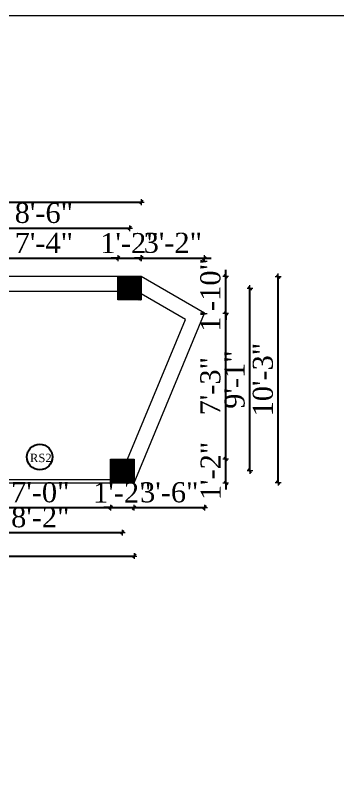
# Model space of a CAD drawing. Header units: inches. Extents: x 4069 to 291496, y -47643 to 12535.
# Drawn here: x 22982.4 to 23174.5, y 1307.4 to 1771.4 of the extents above; entities that cross this region are included whole.
import ezdxf

# ---------------------------------------------------------------- set-up
doc = ezdxf.new("R2010")
doc.units = ezdxf.units.IN
doc.header["$LTSCALE"] = 5
doc.header["$MEASUREMENT"] = 0
for name, color, linetype, lineweight in [('A-WALL', 7, 'Continuous', 9), ('Dimension', 7, 'Continuous', 18), ('ele1', 21, 'Continuous', 20)]:
    doc.layers.add(name, color=color, linetype=linetype, lineweight=lineweight)
doc.layers.add('dim line', color=7, linetype='Continuous', lineweight=15, true_color=0xfab2b2)
doc.layers.add('TEXT', color=6, linetype='Continuous')
doc.styles.add('ordinary', font='times.ttf')
doc.dimstyles.new('Copy of 96', dxfattribs={"dimtxt": 7, "dimasz": 4, "dimexe": 0.5, "dimexo": 0.5, "dimgap": 3, "dimtad": 1, "dimdec": 1, "dimzin": 11, "dimdsep": 46, "dimlunit": 4, "dimtxsty": 'ordinary', "dimblk": 'OBLIQUE', "dimcen": 0.09, "dimse1": 1, "dimse2": 1, "dimclrt": 6, "dimazin": 0, "dimtfac": 1, "dimtdec": 1, "dimtix": 1, "dimtmove": 2, "dimatfit": 3, "dimldrblk": 'leader', "dimfxl": 0.5, "dimfxlon": 1, "dimtolj": 1, "dimtzin": 0, "dimarcsym": 0})
pattern_1 = [(45, (-3420.15857, 5280.33242), (-0.08838834765, 0.08838834765), [])]

# ---------------------------------------------------------------- blocks, each defined once
blk = doc.blocks.new('oblique')
at = {"color": 0, "lineweight": -2}
blk.add_line((0.25, 0.25), (-0.25, -0.25), dxfattribs=at)
at = {"layer": 'dim line', "lineweight": 9}
for p, q in [((-0.4375, 0), (0.4375, 0)), ((0, 0.4375), (0, -0.4375))]:
    blk.add_line(p, q, dxfattribs=at)
blk = doc.blocks.new('*D238')
at = {"layer": 'A-WALL', "color": 0, "lineweight": -2, "ltscale": 5, "transparency": 16777216}
blk.add_line((22955.23, 1477.86), (23039.1, 1477.86), dxfattribs=at)
at = {"layer": 'Defpoints', "color": 0, "ltscale": 5, "transparency": 16777216}
for p in [(22955.23, 1492.73), (23039.1, 1492.73), (23039.1, 1477.86)]:
    blk.add_point(p, dxfattribs=at)
at = {"layer": 'A-WALL', "color": 0, "lineweight": -2, "ltscale": 5, "transparency": 16777216, "xscale": 4, "yscale": 4, "zscale": 4, "rotation": 180}
blk.add_blockref('oblique', (22955.23, 1477.86), dxfattribs=at)
at = {"layer": 'A-WALL', "color": 0, "lineweight": -2, "ltscale": 5, "transparency": 16777216, "xscale": 4, "yscale": 4, "zscale": 4}
blk.add_blockref('oblique', (23039.1, 1477.86), dxfattribs=at)
at = {"layer": 'A-WALL', "color": 6, "ltscale": 5, "transparency": 16777216, "insert": (22997.16, 1486.98), "char_height": 12, "attachment_point": 5, "style": 'ordinary'}
blk.add_mtext('\\A1;7\'-0"', dxfattribs=at)
blk = doc.blocks.new('_OBLIQUE')
at = {"color": 0, "linetype": 'ByBlock'}
blk.add_line((-0.5, -0.5), (0.5, 0.5), dxfattribs=at)
blk = doc.blocks.new('leader')
at = {"layer": 'Dimension'}
for p, q in [((0, -4.33), (0, 4.33)), ((-4.42, 0), (4.42, 0))]:
    blk.add_line(p, q, dxfattribs=at)
blk = doc.blocks.new('*D239')
at = {"layer": 'A-WALL', "color": 0, "lineweight": -2, "ltscale": 5, "transparency": 16777216}
for p, q in [((23039.1, 1477.86), (23035.1, 1477.86)), ((23039.1, 1477.86), (23053.1, 1477.86)), ((23053.1, 1477.86), (23057.1, 1477.86))]:
    blk.add_line(p, q, dxfattribs=at)
at = {"layer": 'Defpoints', "color": 0, "ltscale": 5, "transparency": 16777216}
for p in [(23039.1, 1492.73), (23053.1, 1492.73), (23053.1, 1477.86)]:
    blk.add_point(p, dxfattribs=at)
at = {"layer": 'A-WALL', "color": 0, "lineweight": -2, "ltscale": 5, "transparency": 16777216, "xscale": 4, "yscale": 4, "zscale": 4}
blk.add_blockref('oblique', (23039.1, 1477.86), dxfattribs=at)
at = {"layer": 'A-WALL', "color": 0, "lineweight": -2, "ltscale": 5, "transparency": 16777216, "xscale": 4, "yscale": 4, "zscale": 4, "rotation": 180}
blk.add_blockref('oblique', (23053.1, 1477.86), dxfattribs=at)
at = {"layer": 'A-WALL', "color": 6, "ltscale": 5, "transparency": 16777216, "insert": (23046.1, 1486.86), "char_height": 12, "attachment_point": 5, "style": 'ordinary'}
blk.add_mtext('\\A1;1\'-2"', dxfattribs=at)
blk = doc.blocks.new('*D242')
at = {"layer": 'A-WALL', "color": 0, "lineweight": -2, "ltscale": 5, "transparency": 16777216}
blk.add_line((22948.23, 1462.96), (23046.1, 1462.96), dxfattribs=at)
at = {"layer": 'Defpoints', "color": 0, "ltscale": 5, "transparency": 16777216}
for p in [(22948.23, 1499.73), (23046.1, 1499.73), (23046.1, 1462.96)]:
    blk.add_point(p, dxfattribs=at)
at = {"layer": 'A-WALL', "color": 0, "lineweight": -2, "ltscale": 5, "transparency": 16777216, "xscale": 4, "yscale": 4, "zscale": 4, "rotation": 180}
blk.add_blockref('oblique', (22948.23, 1462.96), dxfattribs=at)
at = {"layer": 'A-WALL', "color": 0, "lineweight": -2, "ltscale": 5, "transparency": 16777216, "xscale": 4, "yscale": 4, "zscale": 4}
blk.add_blockref('oblique', (23046.1, 1462.96), dxfattribs=at)
at = {"layer": 'A-WALL', "color": 6, "ltscale": 5, "transparency": 16777216, "insert": (22997.16, 1472.07), "char_height": 12, "attachment_point": 5, "style": 'ordinary'}
blk.add_mtext('\\A1;8\'-2"', dxfattribs=at)
blk = doc.blocks.new('*D83')
at = {"layer": 'A-WALL', "color": 0, "lineweight": -2, "ltscale": 5, "transparency": 16777216}
blk.add_line((22700.23, 1449.02), (23053.1, 1449.02), dxfattribs=at)
at = {"layer": 'Defpoints', "color": 0, "ltscale": 5, "transparency": 16777216}
for p in [(22700.23, 1492.73), (23053.1, 1492.73), (23053.1, 1449.02)]:
    blk.add_point(p, dxfattribs=at)
at = {"layer": 'A-WALL', "color": 0, "lineweight": -2, "ltscale": 5, "transparency": 16777216, "xscale": 4, "yscale": 4, "zscale": 4, "rotation": 180}
blk.add_blockref('oblique', (22700.23, 1449.02), dxfattribs=at)
at = {"layer": 'A-WALL', "color": 0, "lineweight": -2, "ltscale": 5, "transparency": 16777216, "xscale": 4, "yscale": 4, "zscale": 4}
blk.add_blockref('oblique', (23053.1, 1449.02), dxfattribs=at)
at = {"layer": 'A-WALL', "color": 6, "ltscale": 5, "transparency": 16777216, "insert": (22876.66, 1458.14), "char_height": 12, "attachment_point": 5, "style": 'ordinary'}
blk.add_mtext('\\A1;29\'-5"', dxfattribs=at)
blk = doc.blocks.new('*D251')
at = {"layer": 'A-WALL', "color": 0, "lineweight": -2, "ltscale": 5, "transparency": 16777216}
blk.add_line((22955.23, 1626.66), (23043.35, 1626.66), dxfattribs=at)
at = {"layer": 'Defpoints', "color": 0, "ltscale": 5, "transparency": 16777216}
for p in [(23043.35, 1626.66), (22955.23, 1615.72), (23043.35, 1615.72)]:
    blk.add_point(p, dxfattribs=at)
at = {"layer": 'A-WALL', "color": 0, "lineweight": -2, "ltscale": 5, "transparency": 16777216, "xscale": 4, "yscale": 4, "zscale": 4, "rotation": 180}
blk.add_blockref('oblique', (22955.23, 1626.66), dxfattribs=at)
at = {"layer": 'A-WALL', "color": 0, "lineweight": -2, "ltscale": 5, "transparency": 16777216, "xscale": 4, "yscale": 4, "zscale": 4}
blk.add_blockref('oblique', (23043.35, 1626.66), dxfattribs=at)
at = {"layer": 'A-WALL', "color": 6, "ltscale": 5, "transparency": 16777216, "insert": (22999.29, 1635.78), "char_height": 12, "attachment_point": 5, "style": 'ordinary'}
blk.add_mtext('\\A1;7\'-4"', dxfattribs=at)
blk = doc.blocks.new('*D252')
at = {"layer": 'A-WALL', "color": 0, "lineweight": -2, "ltscale": 5, "transparency": 16777216}
for p, q in [((23043.35, 1626.66), (23039.35, 1626.66)), ((23043.35, 1626.66), (23057.35, 1626.66)), ((23057.35, 1626.66), (23061.35, 1626.66))]:
    blk.add_line(p, q, dxfattribs=at)
at = {"layer": 'Defpoints', "color": 0, "ltscale": 5, "transparency": 16777216}
for p in [(23057.35, 1626.66), (23043.35, 1615.72), (23057.35, 1615.72)]:
    blk.add_point(p, dxfattribs=at)
at = {"layer": 'A-WALL', "color": 0, "lineweight": -2, "ltscale": 5, "transparency": 16777216, "xscale": 4, "yscale": 4, "zscale": 4}
blk.add_blockref('oblique', (23043.35, 1626.66), dxfattribs=at)
at = {"layer": 'A-WALL', "color": 0, "lineweight": -2, "ltscale": 5, "transparency": 16777216, "xscale": 4, "yscale": 4, "zscale": 4, "rotation": 180}
blk.add_blockref('oblique', (23057.35, 1626.66), dxfattribs=at)
at = {"layer": 'A-WALL', "color": 6, "ltscale": 5, "transparency": 16777216, "insert": (23050.35, 1635.66), "char_height": 12, "attachment_point": 5, "style": 'ordinary'}
blk.add_mtext('\\A1;1\'-2"', dxfattribs=at)
blk = doc.blocks.new('*D253')
at = {"layer": 'A-WALL', "color": 0, "lineweight": -2, "ltscale": 5, "transparency": 16777216}
for p, q in [((23057.35, 1626.66), (23053.35, 1626.66)), ((23057.35, 1626.66), (23095.17, 1626.66)), ((23095.17, 1626.66), (23099.17, 1626.66))]:
    blk.add_line(p, q, dxfattribs=at)
at = {"layer": 'Defpoints', "color": 0, "ltscale": 5, "transparency": 16777216}
for p in [(23095.17, 1626.66), (23057.35, 1615.72), (23095.17, 1593.87)]:
    blk.add_point(p, dxfattribs=at)
at = {"layer": 'A-WALL', "color": 0, "lineweight": -2, "ltscale": 5, "transparency": 16777216, "xscale": 4, "yscale": 4, "zscale": 4}
blk.add_blockref('oblique', (23057.35, 1626.66), dxfattribs=at)
at = {"layer": 'A-WALL', "color": 0, "lineweight": -2, "ltscale": 5, "transparency": 16777216, "xscale": 4, "yscale": 4, "zscale": 4, "rotation": 180}
blk.add_blockref('oblique', (23095.17, 1626.66), dxfattribs=at)
at = {"layer": 'A-WALL', "color": 6, "ltscale": 5, "transparency": 16777216, "insert": (23076.26, 1635.76), "char_height": 12, "attachment_point": 5, "style": 'ordinary'}
blk.add_mtext('\\A1;3\'-2"', dxfattribs=at)
blk = doc.blocks.new('*D254')
at = {"layer": 'A-WALL', "color": 0, "lineweight": -2, "ltscale": 5, "transparency": 16777216}
blk.add_line((23053.1, 1477.86), (23095.17, 1477.86), dxfattribs=at)
at = {"layer": 'Defpoints', "color": 0, "ltscale": 5, "transparency": 16777216}
for p in [(23095.17, 1593.87), (23053.1, 1492.73), (23095.17, 1477.86)]:
    blk.add_point(p, dxfattribs=at)
at = {"layer": 'A-WALL', "color": 0, "lineweight": -2, "ltscale": 5, "transparency": 16777216, "xscale": 4, "yscale": 4, "zscale": 4, "rotation": 180}
blk.add_blockref('oblique', (23053.1, 1477.86), dxfattribs=at)
at = {"layer": 'A-WALL', "color": 0, "lineweight": -2, "ltscale": 5, "transparency": 16777216, "xscale": 4, "yscale": 4, "zscale": 4}
blk.add_blockref('oblique', (23095.17, 1477.86), dxfattribs=at)
at = {"layer": 'A-WALL', "color": 6, "ltscale": 5, "transparency": 16777216, "insert": (23074.13, 1486.96), "char_height": 12, "attachment_point": 5, "style": 'ordinary'}
blk.add_mtext('\\A1;3\'-6"', dxfattribs=at)
blk = doc.blocks.new('*D257')
at = {"layer": 'A-WALL', "color": 0, "lineweight": -2, "ltscale": 5, "transparency": 16777216}
blk.add_line((22948.23, 1644.48), (23050.35, 1644.48), dxfattribs=at)
at = {"layer": 'Defpoints', "color": 0, "ltscale": 5, "transparency": 16777216}
for p in [(23050.35, 1644.48), (22948.23, 1608.72), (23050.35, 1608.72)]:
    blk.add_point(p, dxfattribs=at)
at = {"layer": 'A-WALL', "color": 0, "lineweight": -2, "ltscale": 5, "transparency": 16777216, "xscale": 4, "yscale": 4, "zscale": 4, "rotation": 180}
blk.add_blockref('oblique', (22948.23, 1644.48), dxfattribs=at)
at = {"layer": 'A-WALL', "color": 0, "lineweight": -2, "ltscale": 5, "transparency": 16777216, "xscale": 4, "yscale": 4, "zscale": 4}
blk.add_blockref('oblique', (23050.35, 1644.48), dxfattribs=at)
at = {"layer": 'A-WALL', "color": 6, "ltscale": 5, "transparency": 16777216, "insert": (22999.29, 1653.59), "char_height": 12, "attachment_point": 5, "style": 'ordinary'}
blk.add_mtext('\\A1;8\'-6"', dxfattribs=at)
blk = doc.blocks.new('*D86')
at = {"layer": 'A-WALL', "color": 0, "lineweight": -2, "ltscale": 5, "transparency": 16777216}
blk.add_line((22699.19, 1660.08), (23057.35, 1660.08), dxfattribs=at)
at = {"layer": 'Defpoints', "color": 0, "ltscale": 5, "transparency": 16777216}
for p in [(23057.35, 1660.08), (22699.19, 1615.72), (23057.35, 1615.72)]:
    blk.add_point(p, dxfattribs=at)
at = {"layer": 'A-WALL', "color": 0, "lineweight": -2, "ltscale": 5, "transparency": 16777216, "xscale": 4, "yscale": 4, "zscale": 4, "rotation": 180}
blk.add_blockref('oblique', (22699.19, 1660.08), dxfattribs=at)
at = {"layer": 'A-WALL', "color": 0, "lineweight": -2, "ltscale": 5, "transparency": 16777216, "xscale": 4, "yscale": 4, "zscale": 4}
blk.add_blockref('oblique', (23057.35, 1660.08), dxfattribs=at)
at = {"layer": 'A-WALL', "color": 6, "ltscale": 5, "transparency": 16777216, "insert": (22878.27, 1669.2), "char_height": 12, "attachment_point": 5, "style": 'ordinary'}
blk.add_mtext('\\A1;29\'-10"', dxfattribs=at)
blk = doc.blocks.new('*D258')
at = {"layer": 'A-WALL', "color": 0, "lineweight": -2, "ltscale": 5, "transparency": 16777216}
for p, q in [((23107.8, 1506.73), (23107.8, 1510.73)), ((23107.8, 1492.73), (23107.8, 1506.73)), ((23107.8, 1492.73), (23107.8, 1488.73))]:
    blk.add_line(p, q, dxfattribs=at)
at = {"layer": 'Defpoints', "color": 0, "ltscale": 5, "transparency": 16777216}
for p in [(23053.1, 1506.73), (23107.8, 1506.73), (23053.1, 1492.73)]:
    blk.add_point(p, dxfattribs=at)
at = {"layer": 'A-WALL', "color": 0, "lineweight": -2, "ltscale": 5, "transparency": 16777216, "xscale": 4, "yscale": 4, "zscale": 4}
for p, rotation in [((23107.8, 1506.73), 270), ((23107.8, 1492.73), 90)]:
    blk.add_blockref('oblique', p, dxfattribs=dict(at, rotation=rotation))
at = {"layer": 'A-WALL', "color": 6, "ltscale": 5, "transparency": 16777216, "insert": (23098.8, 1499.73), "char_height": 12, "attachment_point": 5, "rotation": 90, "style": 'ordinary'}
blk.add_mtext('\\A1;1\'-2"', dxfattribs=at)
blk = doc.blocks.new('*D259')
at = {"layer": 'A-WALL', "color": 0, "lineweight": -2, "ltscale": 5, "transparency": 16777216}
blk.add_line((23107.8, 1506.73), (23107.8, 1593.87), dxfattribs=at)
at = {"layer": 'Defpoints', "color": 0, "ltscale": 5, "transparency": 16777216}
for p in [(23095.17, 1593.87), (23107.8, 1593.87), (23053.1, 1506.73)]:
    blk.add_point(p, dxfattribs=at)
at = {"layer": 'A-WALL', "color": 0, "lineweight": -2, "ltscale": 5, "transparency": 16777216, "xscale": 4, "yscale": 4, "zscale": 4}
for p, rotation in [((23107.8, 1593.87), 90), ((23107.8, 1506.73), 270)]:
    blk.add_blockref('oblique', p, dxfattribs=dict(at, rotation=rotation))
at = {"layer": 'A-WALL', "color": 6, "ltscale": 5, "transparency": 16777216, "insert": (23098.68, 1550.3), "char_height": 12, "attachment_point": 5, "rotation": 90, "style": 'ordinary'}
blk.add_mtext('\\A1;7\'-3"', dxfattribs=at)
blk = doc.blocks.new('*D260')
at = {"layer": 'A-WALL', "color": 0, "lineweight": -2, "ltscale": 5, "transparency": 16777216}
for p, q in [((23107.8, 1615.72), (23107.8, 1619.72)), ((23107.8, 1593.87), (23107.8, 1615.72)), ((23107.8, 1593.87), (23107.8, 1589.87))]:
    blk.add_line(p, q, dxfattribs=at)
at = {"layer": 'Defpoints', "color": 0, "ltscale": 5, "transparency": 16777216}
for p in [(23057.35, 1615.72), (23107.8, 1615.72), (23095.17, 1593.87)]:
    blk.add_point(p, dxfattribs=at)
at = {"layer": 'A-WALL', "color": 0, "lineweight": -2, "ltscale": 5, "transparency": 16777216, "xscale": 4, "yscale": 4, "zscale": 4}
for p, rotation in [((23107.8, 1615.72), 270), ((23107.8, 1593.87), 90)]:
    blk.add_blockref('oblique', p, dxfattribs=dict(at, rotation=rotation))
at = {"layer": 'A-WALL', "color": 6, "ltscale": 5, "transparency": 16777216, "insert": (23098.7, 1604.79), "char_height": 12, "attachment_point": 5, "rotation": 90, "style": 'ordinary'}
blk.add_mtext('\\A1;1\'-10"', dxfattribs=at)
blk = doc.blocks.new('*D87')
at = {"layer": 'A-WALL', "color": 0, "lineweight": -2, "ltscale": 5, "transparency": 16777216}
blk.add_line((23122.27, 1499.73), (23122.27, 1608.72), dxfattribs=at)
at = {"layer": 'Defpoints', "color": 0, "ltscale": 5, "transparency": 16777216}
for p in [(23050.35, 1608.72), (23122.27, 1608.72), (23046.1, 1499.73)]:
    blk.add_point(p, dxfattribs=at)
at = {"layer": 'A-WALL', "color": 0, "lineweight": -2, "ltscale": 5, "transparency": 16777216, "xscale": 4, "yscale": 4, "zscale": 4}
for p, rotation in [((23122.27, 1608.72), 90), ((23122.27, 1499.73), 270)]:
    blk.add_blockref('oblique', p, dxfattribs=dict(at, rotation=rotation))
at = {"layer": 'A-WALL', "color": 6, "ltscale": 5, "transparency": 16777216, "insert": (23113.15, 1554.23), "char_height": 12, "attachment_point": 5, "rotation": 90, "style": 'ordinary'}
blk.add_mtext('\\A1;9\'-1"', dxfattribs=at)
blk = doc.blocks.new('*D88')
at = {"layer": 'A-WALL', "color": 0, "lineweight": -2, "ltscale": 5, "transparency": 16777216}
blk.add_line((23139.12, 1492.73), (23139.12, 1615.72), dxfattribs=at)
at = {"layer": 'Defpoints', "color": 0, "ltscale": 5, "transparency": 16777216}
for p in [(23057.35, 1615.72), (23139.12, 1615.72), (23053.1, 1492.73)]:
    blk.add_point(p, dxfattribs=at)
at = {"layer": 'A-WALL', "color": 0, "lineweight": -2, "ltscale": 5, "transparency": 16777216, "xscale": 4, "yscale": 4, "zscale": 4}
for p, rotation in [((23139.12, 1615.72), 90), ((23139.12, 1492.73), 270)]:
    blk.add_blockref('oblique', p, dxfattribs=dict(at, rotation=rotation))
at = {"layer": 'A-WALL', "color": 6, "ltscale": 5, "transparency": 16777216, "insert": (23130.02, 1554.23), "char_height": 12, "attachment_point": 5, "rotation": 90, "style": 'ordinary'}
blk.add_mtext('\\A1;10\'-3"', dxfattribs=at)

msp = doc.modelspace()

# ---------------------------------------------------------------- hatches: boundary and pattern name
at = {"layer": 'A-WALL', "ltscale": 5}
h = msp.add_hatch(dxfattribs=at)
h.set_pattern_fill('ANSI31', color=256)
h.set_pattern_definition(pattern_1)
h.paths.add_polyline_path([(23057.35113, 1615.72114), (23043.35113, 1615.72114), (23043.35113, 1601.72114), (23057.35113, 1601.72114)])
h = msp.add_hatch(dxfattribs=at)
h.set_pattern_fill('ANSI31', color=256)
h.set_pattern_definition(pattern_1)
h.paths.add_polyline_path([(23053.09626, 1506.73087), (23039.09626, 1506.73087), (23039.09626, 1492.73087), (23053.09626, 1492.73087)])

# ---------------------------------------------------------------- linework, layer by layer
for p, q in [((23043.35113, 1606.72114), (22955.23031, 1606.72114)), ((23083.82424, 1590.02812), (23057.35113, 1605.32645)), ((23049.17257, 1506.73087), (23083.82424, 1590.02812)), ((22955.23031, 1494.73087), (23039.09626, 1494.73087))]:
    msp.add_line(p, q, dxfattribs=at)
at = {"layer": 'A-WALL', "ltscale": 5, "elevation": -58.16904}
msp.add_lwpolyline([(22699.6369, 1562.72254), (22700.23031, 1492.73087), (23053.09626, 1492.73087), (23095.16889, 1593.86695), (23057.35113, 1615.72114), (22699.18756, 1615.72114), (22699.30625, 1601.72114)], dxfattribs=at)
for points in [[(23043.35113, 1615.72114), (23057.35113, 1615.72114), (23057.35113, 1601.72114), (23043.35113, 1601.72114)], [(23039.09626, 1506.73087), (23053.09626, 1506.73087), (23053.09626, 1492.73087), (23039.09626, 1492.73087)]]:
    msp.add_lwpolyline(points, close=True, dxfattribs=at)
at = {"layer": 'ele1', "elevation": -58.16904}
msp.add_lwpolyline([(20650.86219, 1771.3776), (23735.82665, 1771.3776), (23735.82665, -383.95537), (20650.86219, -383.95537)], close=True, dxfattribs=at)
msp.add_lwpolyline([(20650.86219, 1771.3776), (23735.82665, 1771.3776), (23735.82665, -383.95537), (20650.86219, -383.95537)], close=True, dxfattribs=at)
at = {"layer": 'TEXT'}
msp.add_circle((22996.79598, 1508.08632, -58.16904), 7.64038, dxfattribs=at)

# ---------------------------------------------------------------- texts
at = {"layer": 'TEXT', "style": 'ordinary'}
msp.add_text('RS2', height=5, rotation=0.0003881, dxfattribs=at).set_placement((22990.95239, 1505.0222, -58.16904))

# ---------------------------------------------------------------- dimensions: what is measured, and where the dimension line sits
at = {"layer": 'A-WALL', "ltscale": 5}
for base, p1, p2, picture, middle in [((23057.35113, 1660.08136, -58.16904), (22699.18756, 1615.72114, -58.16904), (23057.35113, 1615.72114, -58.16904), '*D86', (22878.26934, 1669.20249, -58.16904)), ((23050.35113, 1644.48364, -58.16904), (22948.23031, 1608.72114, -58.16904), (23050.35113, 1608.72114, -58.16904), '*D257', (22999.29072, 1653.58746, -58.16904)), ((23043.35113, 1626.65972, -58.16904), (22955.23031, 1615.72114, -58.16904), (23043.35113, 1615.72114, -58.16904), '*D251', (22999.29072, 1635.78084, -58.16904)), ((23057.35113, 1626.65972, -58.16904), (23043.35113, 1615.72114, -58.16904), (23057.35113, 1615.72114, -58.16904), '*D252', (23050.35113, 1635.65972, -58.16904)), ((23095.16889, 1626.65972, -58.16904), (23057.35113, 1615.72114, -58.16904), (23095.16889, 1593.86695, -58.16904), '*D253', (23076.26001, 1635.76354, -58.16904)), ((23095.16889, 1477.85654, -58.16904), (23053.09626, 1492.73087, -58.16904), (23095.16889, 1593.86695, -58.16904), '*D254', (23074.13258, 1486.96036, -58.16904)), ((23046.09626, 1462.96157, -58.16904), (22948.23031, 1499.73087, -58.16904), (23046.09626, 1499.73087, -58.16904), '*D242', (22997.16329, 1472.06539, -58.16904)), ((23039.09626, 1477.85654, -58.16904), (22955.23031, 1492.73087, -58.16904), (23039.09626, 1492.73087, -58.16904), '*D238', (22997.16329, 1486.97767, -58.16904)), ((23053.09626, 1477.85654, -58.16904), (23039.09626, 1492.73087, -58.16904), (23053.09626, 1492.73087, -58.16904), '*D239', (23046.09626, 1486.85654, -58.16904)), ((23053.09626, 1449.0196, -58.16904), (22700.23031, 1492.73087, -58.16904), (23053.09626, 1492.73087, -58.16904), '*D83', (22876.66329, 1458.14072, -58.16904))]:
    dim = msp.add_linear_dim(base=base, p1=p1, p2=p2, dimstyle='Copy of 96', override={"dimtxt": 12, "dimdec": 0, "dimblk": 'oblique', "dimtdec": 0, "dimarcsym": 1}, dxfattribs=at)
    dim.commit()
    dim.dimension.update_dxf_attribs({"geometry": picture, "text_midpoint": middle})
for base, p1, p2, picture, middle in [((23107.80251, 1615.72114, -58.16904), (23095.16889, 1593.86695, -58.16904), (23057.35113, 1615.72114, -58.16904), '*D260', (23098.69869, 1604.79405, -58.16904)), ((23139.12385, 1615.72114, -58.16904), (23053.09626, 1492.73087, -58.16904), (23057.35113, 1615.72114, -58.16904), '*D88', (23130.02003, 1554.22601, -58.16904)), ((23122.26683, 1608.72114, -58.16904), (23046.09626, 1499.73087, -58.16904), (23050.35113, 1608.72114, -58.16904), '*D87', (23113.1457, 1554.22601, -58.16904)), ((23107.80251, 1593.86695, -58.16904), (23053.09626, 1506.73087, -58.16904), (23095.16889, 1593.86695, -58.16904), '*D259', (23098.68139, 1550.29891, -58.16904)), ((23107.80251, 1506.73087, -58.16904), (23053.09626, 1492.73087, -58.16904), (23053.09626, 1506.73087, -58.16904), '*D258', (23098.80251, 1499.73087, -58.16904))]:
    dim = msp.add_linear_dim(base=base, p1=p1, p2=p2, angle=90, dimstyle='Copy of 96', override={"dimtxt": 12, "dimdec": 0, "dimblk": 'oblique', "dimtdec": 0, "dimarcsym": 1}, dxfattribs=at)
    dim.commit()
    dim.dimension.update_dxf_attribs({"geometry": picture, "text_midpoint": middle})

doc.saveas('drawing.dxf')
